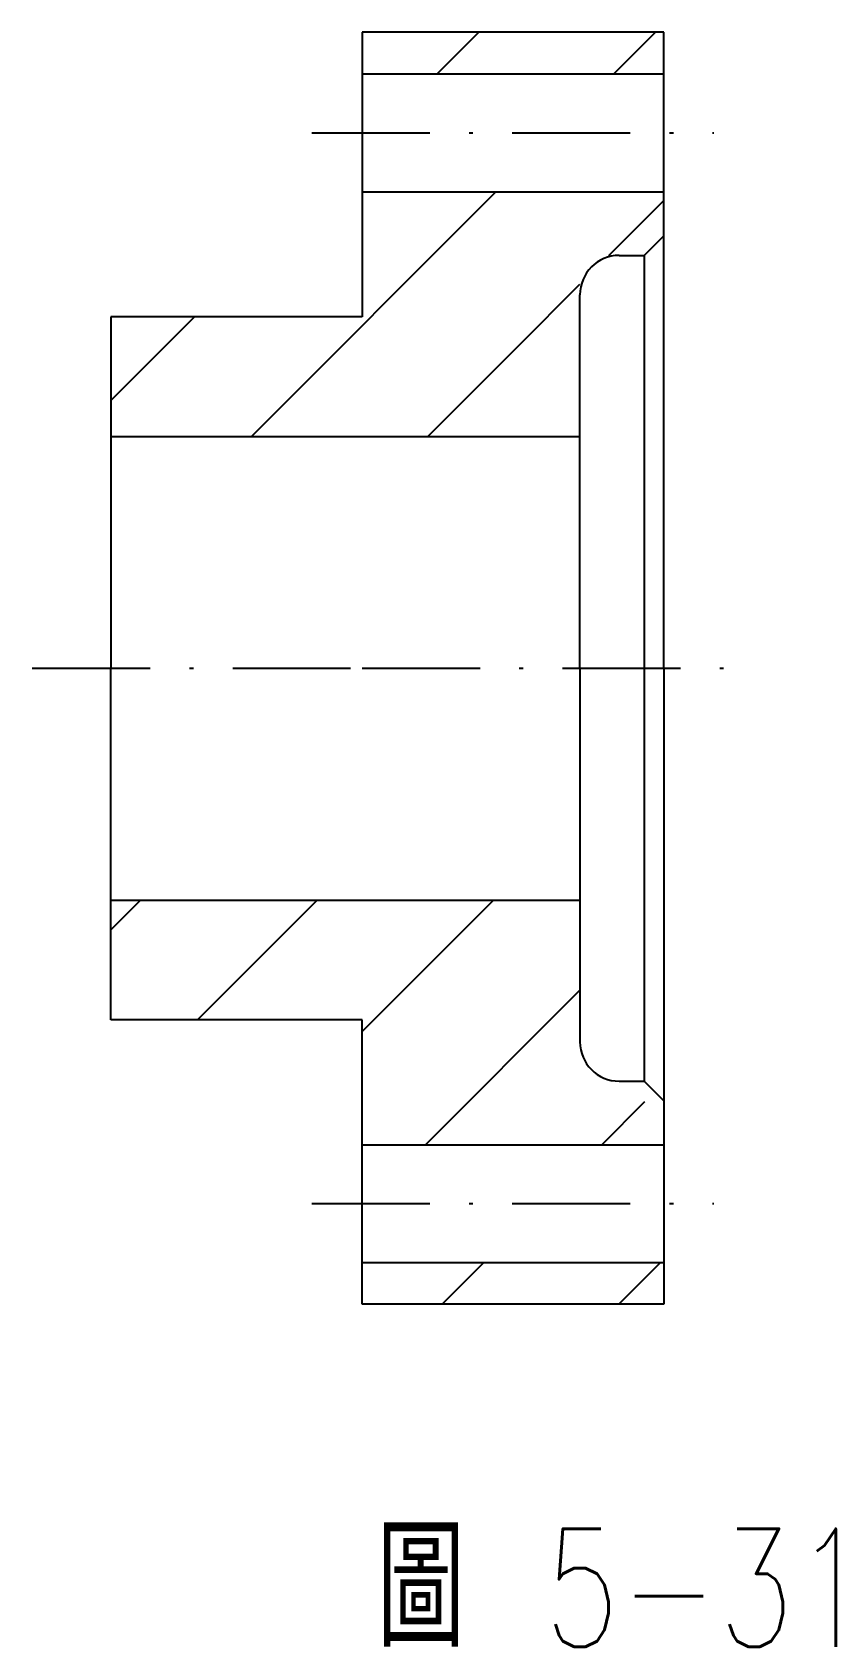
# Model space of a CAD drawing. Extents: x 201.7 to 222.1, y 271.5 to 312.6.
import ezdxf

# ---------------------------------------------------------------- set-up
doc = ezdxf.new("R2010")
doc.units = 0
doc.linetypes.add('CEN3', pattern=[5, 3, -1, 0, -1])
doc.layers.get('0').update_dxf_attribs({"color": 3, "linetype": 'CONTINUOUS'})
doc.layers.add('CENT3', color=1, linetype='CEN3')
doc.layers.add('輪廓線', color=7, linetype='CONTINUOUS')
doc.styles.add('CNS', font='txt.shx', dxfattribs={"width": 0.75, "height": 3, "bigfont": 'chineset.shx'})

msp = doc.modelspace()

# ---------------------------------------------------------------- linework, layer by layer
for p, q in [((211.976, 311.529), (213.037, 312.59)), ((216.466, 311.529), (217.527, 312.59)), ((207.244, 302.307), (213.466, 308.529)), ((216.339, 306.912), (217.738, 308.311)), ((214.017, 304.589), (215.606, 306.179)), ((203.668, 303.221), (205.797, 305.35)), ((211.734, 302.307), (214.017, 304.589)), ((203.668, 289.75), (204.424, 290.507)), ((205.871, 287.464), (208.915, 290.507)), ((210.063, 287.166), (213.405, 290.507)), ((211.673, 284.286), (215.606, 288.219)), ((216.163, 284.286), (217.259, 285.381)), ((212.102, 280.224), (213.163, 281.286)), ((216.592, 280.224), (217.653, 281.286))]:
    msp.add_line(p, q)
at = {"layer": 'CENT3'}
for p, q in [((208.784, 310.029), (219.017, 310.029)), ((201.668, 296.407), (210.063, 296.407)), ((210.063, 296.407), (219.738, 296.407)), ((208.784, 282.786), (219.017, 282.786))]:
    msp.add_line(p, q, dxfattribs=at)
at = {"layer": '輪廓線'}
for p, q in [((217.738, 312.59), (210.063, 312.59)), ((210.063, 312.59), (210.063, 305.35)), ((217.738, 296.407), (217.738, 312.59)), ((210.063, 311.529), (217.738, 311.529)), ((210.063, 308.529), (217.738, 308.529)), ((217.238, 306.912), (217.738, 307.412)), ((216.606, 306.912), (216.738, 306.912)), ((216.738, 306.912), (217.238, 306.912)), ((217.238, 306.912), (217.238, 285.902)), ((215.606, 296.407), (215.606, 305.912)), ((203.668, 305.35), (203.668, 296.407)), ((210.063, 305.35), (203.668, 305.35)), ((203.668, 302.307), (215.606, 302.307)), ((203.668, 287.464), (203.668, 296.407)), ((215.606, 296.407), (215.606, 286.902)), ((217.738, 296.407), (217.738, 280.224)), ((203.668, 290.507), (215.606, 290.507)), ((210.063, 287.464), (203.668, 287.464)), ((210.063, 280.224), (210.063, 287.464)), ((216.606, 285.902), (216.738, 285.902)), ((216.738, 285.902), (217.238, 285.902)), ((217.238, 285.902), (217.738, 285.402)), ((210.063, 284.286), (217.738, 284.286)), ((210.063, 281.286), (217.738, 281.286)), ((217.738, 280.224), (210.063, 280.224))]:
    msp.add_line(p, q, dxfattribs=at)
for centre, start, end in [((216.606, 305.912), 90, 180), ((216.606, 286.902), 180, 270)]:
    msp.add_arc(centre, 1, start, end, dxfattribs=at)

# ---------------------------------------------------------------- texts
at = {"layer": '輪廓線', "style": 'CNS', "width": 0.75}
msp.add_text('圖 5-31', height=3, dxfattribs=at).set_placement((210.435, 271.512))

doc.saveas('drawing.dxf')
